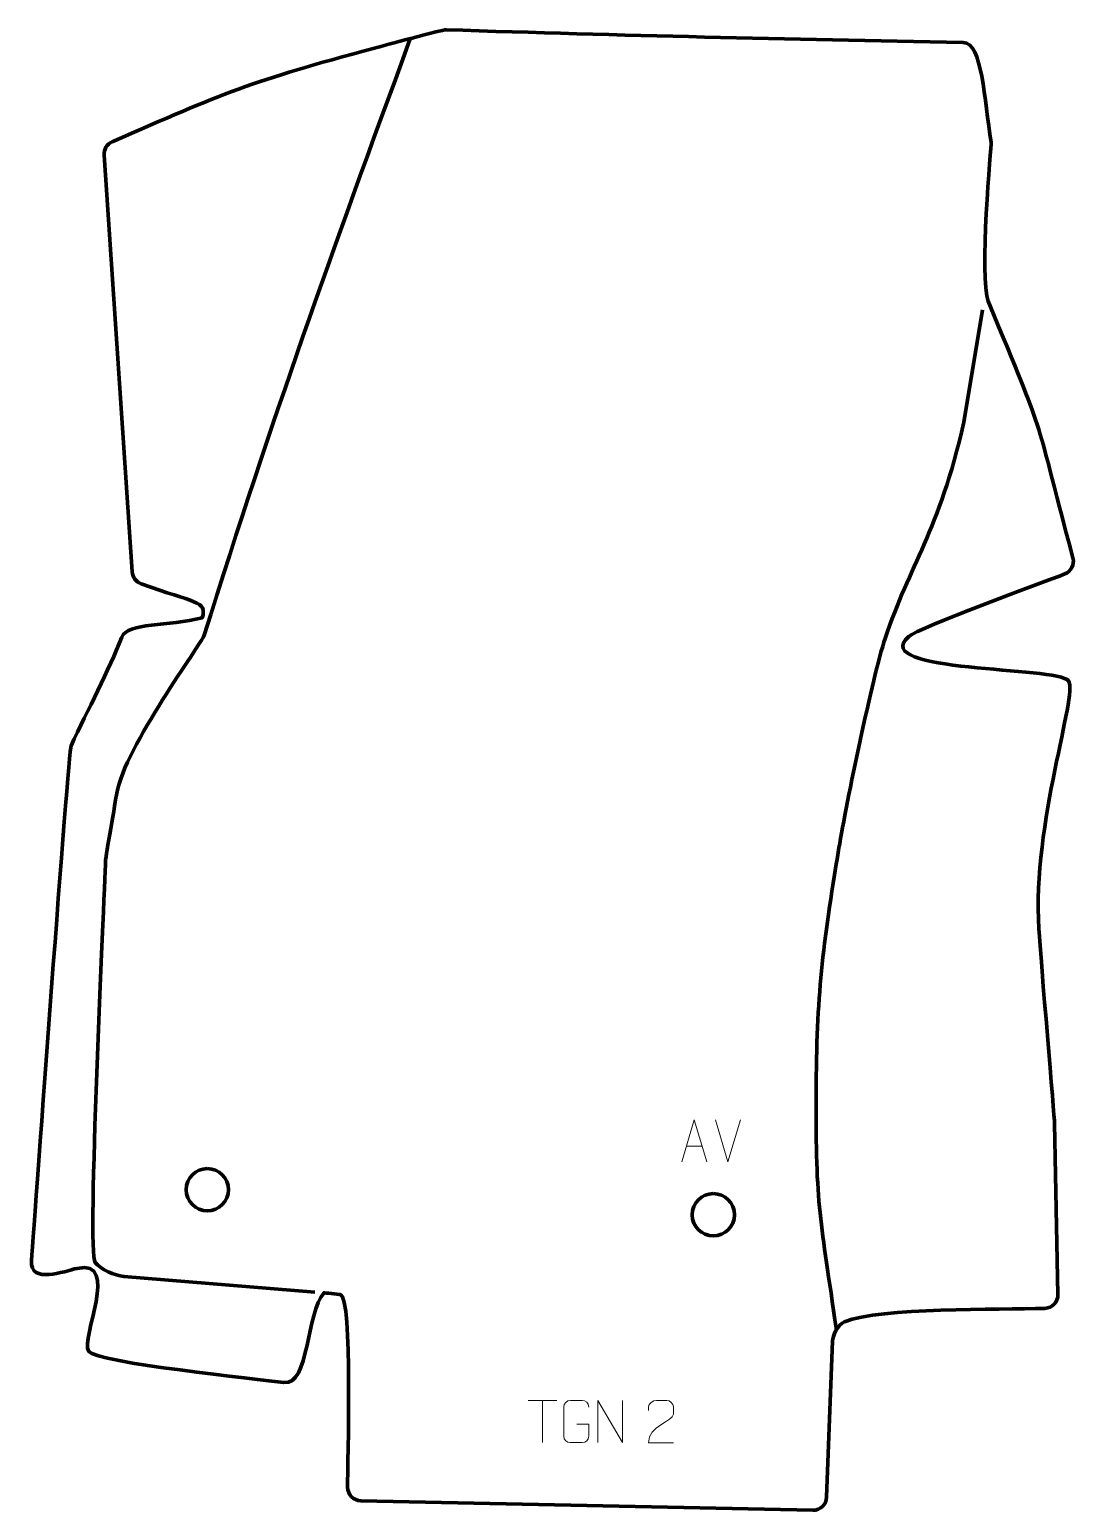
# Model space of a CAD drawing. Header units: millimetres. Extents: x -82 to 2194, y -43 to 833.
# Drawn here: x 1574 to 2194, y -43 to 833 of the extents above.
import ezdxf

# ---------------------------------------------------------------- set-up
doc = ezdxf.new("R2010")
doc.units = ezdxf.units.MM
doc.header["$MEASUREMENT"] = 0
doc.layers.add('layer 1', color=7, linetype='Continuous')
doc.layers.add('layer 2', color=7, linetype='Continuous')

msp = doc.modelspace()

# ---------------------------------------------------------------- linework, layer by layer
at = {"layer": 'layer 1', "color": 142, "lineweight": 200}
for centre in [(1679.0068, 147.0717), (1978.0918, 132.2551)]:
    msp.add_ellipse(centre, major_axis=(0, 12.5), ratio=1, dxfattribs=at)
at = {"layer": 'layer 1', "color": 22, "lineweight": 158}
msp.add_open_spline([(1622.7708, 766.5509), (1688.1328, 795.2464), (1704.9712, 802.5837), (1777.7676, 821.8979), (1777.7676, 821.8979), (1783.2658, 823.3567), (1817.6582, 832.9209), (1820.31, 832.8338), (1820.31, 832.8338), (1924.6984, 829.4032), (2021.0665, 827.2957), (2125.7647, 825.3743), (2125.7647, 825.3743), (2137.2958, 825.1627), (2138.0323, 791.9278), (2142.394, 766.122), (2142.394, 766.122), (2142.3969, 766.1051), (2135.1675, 685.4628), (2140.556, 672.4), (2140.556, 672.4), (2176.2071, 585.9741), (2165.5957, 614.85), (2190.6695, 520.6099), (2190.6695, 520.6099), (2191.7238, 516.6474), (2189.6488, 512.571), (2185.8246, 511.0917), (2185.8246, 511.0917), (2172.4362, 505.9128), (2099.6576, 479.4639), (2093.6284, 474.1582), (2093.6284, 474.1582), (2068.8994, 452.3967), (2181.6099, 456.6568), (2188.085, 447.8552), (2188.085, 447.8552), (2193.8889, 439.966), (2166.5348, 364.1083), (2170.5238, 301.2127), (2170.5238, 301.2127), (2171.6525, 283.4164), (2179.756, 189.4165), (2179.8192, 186.1372), (2179.8192, 186.1372), (2179.8192, 186.1372), (2181.7775, 85.086), (2181.7775, 85.086), (2181.7775, 85.086), (2181.862, 80.7282), (2178.4255, 77.0947), (2174.0697, 76.9363), (2174.0697, 76.9363), (2146.7143, 75.9415), (2076.9585, 77.5668), (2055.6372, 69.0383), (2055.6372, 69.0383), (2051.643, 67.4406), (2048.6115, 60.2924), (2048.5152, 57.7117), (2048.5152, 57.7117), (2048.5152, 57.7117), (2045.0635, -34.7167), (2045.0635, -34.7167), (2045.0635, -34.7167), (2044.9008, -39.074), (2041.2608, -42.5078), (2036.9014, -42.4164), (2036.9014, -42.4164), (2036.9014, -42.4164), (1769.7696, -36.8179), (1769.7696, -36.8179), (1769.7696, -36.8179), (1765.4396, -36.7271), (1761.9628, -33.1975), (1761.9374, -28.8666), (1761.9374, -28.8666), (1761.8569, -15.1424), (1764.9352, 84.0271), (1757.7497, 85.0538), (1757.7497, 85.0538), (1756.2681, 85.2655), (1748.0131, 86.1121), (1748.0131, 86.1121), (1748.0131, 86.1121), (1737.5578, 74.2633), (1739.1669, 31.0613), (1724.3123, 33.0904), (1724.3123, 33.0904), (1709.6035, 35.0996), (1613.6333, 44.6876), (1608.9363, 51.4721), (1608.9363, 51.4721), (1603.6183, 59.1537), (1628.0966, 106.3792), (1602.1355, 100.5898), (1602.1355, 100.5898), (1594.5755, 98.9039), (1573.9772, 90.9633), (1575.0467, 105.1265), (1575.0467, 105.1265), (1577.2114, 133.794), (1596.8696, 405.9484), (1598.5455, 409.5795), (1598.5455, 409.5795), (1608.2697, 430.648), (1620.8326, 454.2528), (1628.419, 473.7603), (1628.419, 473.7603), (1631.8195, 482.5042), (1656.0525, 479.9732), (1676.0457, 485.2098), (1676.0457, 485.2098), (1678.9882, 495.3459), (1671.8275, 493.7188), (1639.8793, 505.3367), (1639.8793, 505.3367), (1636.8355, 506.4436), (1634.8495, 509.0848), (1634.6314, 512.3163), (1634.6314, 512.3163), (1634.6314, 512.3163), (1618.0049, 758.6871), (1618.0049, 758.6871), (1618.0049, 758.6871), (1617.7736, 762.1141), (1619.6257, 765.1701), (1622.7708, 766.5509)], degree=3, knots=[0, 0, 0, 0, 0.03030303, 0.03030303, 0.03030303, 0.03030303, 0.06060606, 0.06060606, 0.06060606, 0.06060606, 0.09090909, 0.09090909, 0.09090909, 0.09090909, 0.12121212, 0.12121212, 0.12121212, 0.12121212, 0.15151515, 0.15151515, 0.15151515, 0.15151515, 0.18181818, 0.18181818, 0.18181818, 0.18181818, 0.21212121, 0.21212121, 0.21212121, 0.21212121, 0.24242424, 0.24242424, 0.24242424, 0.24242424, 0.27272727, 0.27272727, 0.27272727, 0.27272727, 0.3030303, 0.3030303, 0.3030303, 0.3030303, 0.33333333, 0.33333333, 0.33333333, 0.33333333, 0.36363636, 0.36363636, 0.36363636, 0.36363636, 0.39393939, 0.39393939, 0.39393939, 0.39393939, 0.42424242, 0.42424242, 0.42424242, 0.42424242, 0.45454545, 0.45454545, 0.45454545, 0.45454545, 0.48484848, 0.48484848, 0.48484848, 0.48484848, 0.51515152, 0.51515152, 0.51515152, 0.51515152, 0.54545455, 0.54545455, 0.54545455, 0.54545455, 0.57575758, 0.57575758, 0.57575758, 0.57575758, 0.60606061, 0.60606061, 0.60606061, 0.60606061, 0.63636364, 0.63636364, 0.63636364, 0.63636364, 0.66666667, 0.66666667, 0.66666667, 0.66666667, 0.6969697, 0.6969697, 0.6969697, 0.6969697, 0.72727273, 0.72727273, 0.72727273, 0.72727273, 0.75757576, 0.75757576, 0.75757576, 0.75757576, 0.78787879, 0.78787879, 0.78787879, 0.78787879, 0.81818182, 0.81818182, 0.81818182, 0.81818182, 0.84848485, 0.84848485, 0.84848485, 0.84848485, 0.87878788, 0.87878788, 0.87878788, 0.87878788, 0.90909091, 0.90909091, 0.90909091, 0.90909091, 0.93939394, 0.93939394, 0.93939394, 0.93939394, 1, 1, 1, 1], dxfattribs=at)
at = {"layer": 'layer 2', "color": 142, "lineweight": 158}
for points, knots in [([(1798.9739, 827.6434), (1751.0373, 696.5564), (1718.33, 606.4832), (1677.2188, 474.9344), (1677.2188, 474.9344), (1675.7664, 470.287), (1630.1082, 408.5278), (1625.5163, 381.5565), (1625.5163, 381.5565), (1624.7769, 377.2135), (1618.9212, 343.4434), (1618.876, 342.1134), (1618.876, 342.1134), (1618.0274, 317.1496), (1607.8991, 110.189), (1612.655, 104.1358), (1612.655, 104.1358), (1616.0186, 99.8546), (1624.3469, 96.1991), (1629.6707, 95.7637), (1629.6707, 95.7637), (1629.6707, 95.7637), (1742.5075, 86.5353), (1742.5075, 86.5353)], [0, 0, 0, 0, 0.14285714, 0.14285714, 0.14285714, 0.14285714, 0.28571429, 0.28571429, 0.28571429, 0.28571429, 0.42857143, 0.42857143, 0.42857143, 0.42857143, 0.57142857, 0.57142857, 0.57142857, 0.57142857, 0.71428571, 0.71428571, 0.71428571, 0.71428571, 1, 1, 1, 1]), ([(2050.8606, 64.1792), (2041.6049, 129.1617), (2038.4285, 137.2821), (2038.8403, 203.5871), (2038.8403, 203.5871), (2039.2103, 263.1636), (2042.5349, 289.7876), (2052.387, 349.2137), (2052.387, 349.2137), (2056.7615, 375.6001), (2072.2807, 450.8052), (2079.6918, 473.0386), (2079.6918, 473.0386), (2094.4893, 517.4313), (2111.0202, 534.6726), (2126.2585, 600.8854), (2126.2585, 600.8854), (2126.2585, 600.8854), (2137.2651, 667.3488), (2137.2651, 667.3488)], [0, 0, 0, 0, 0.16666667, 0.16666667, 0.16666667, 0.16666667, 0.33333333, 0.33333333, 0.33333333, 0.33333333, 0.5, 0.5, 0.5, 0.5, 0.66666667, 0.66666667, 0.66666667, 0.66666667, 1, 1, 1, 1])]:
    msp.add_open_spline(points, degree=3, knots=knots, dxfattribs=at)
at = {"layer": 'layer 2', "color": 250, "lineweight": 9}
for points, knots in [([(1959.3986, 163.5265), (1959.3986, 163.5265), (1966.7696, 188.48), (1966.7696, 188.48), (1966.7696, 188.48), (1966.7696, 188.48), (1974.3395, 163.5265), (1974.3395, 163.5265)], [0, 0, 0, 0, 0.33333333, 0.33333333, 0.33333333, 0.33333333, 1, 1, 1, 1]), ([(1897.3744, 8.5137), (1897.3744, 8.5137), (1904.5425, 8.5137), (1904.5425, 8.5137), (1904.5425, 8.5137), (1904.5425, 8.5137), (1904.5425, 1.3456), (1904.5425, 1.3456), (1904.5425, 1.3456), (1904.4028, -0.9778), (1902.7256, -2.4574), (1900.5778, -2.4682), (1900.5778, -2.4682), (1898.246, -2.4678), (1895.914, -2.4678), (1893.5825, -2.4682), (1893.5825, -2.4682), (1891.6576, -2.5736), (1889.6854, -0.6891), (1889.6966, 1.3282), (1889.6966, 1.3282), (1889.697, 7.0983), (1889.697, 12.868), (1889.6966, 18.6373), (1889.6966, 18.6373), (1889.7008, 20.7754), (1891.4476, 22.4946), (1893.5999, 22.4812), (1893.5999, 22.4812), (1895.9256, 22.4812), (1898.2517, 22.4812), (1900.5778, 22.4812), (1900.5778, 22.4812), (1902.5245, 22.5166), (1904.5159, 21.0251), (1904.5425, 18.5874)], [0, 0, 0, 0, 0.1, 0.1, 0.1, 0.1, 0.2, 0.2, 0.2, 0.2, 0.3, 0.3, 0.3, 0.3, 0.4, 0.4, 0.4, 0.4, 0.5, 0.5, 0.5, 0.5, 0.6, 0.6, 0.6, 0.6, 0.7, 0.7, 0.7, 0.7, 0.8, 0.8, 0.8, 0.8, 1, 1, 1, 1]), ([(1909.7921, -2.472), (1909.7921, -2.472), (1909.7921, 22.4815), (1909.7921, 22.4815), (1909.7921, 22.4815), (1909.7921, 22.4815), (1924.4469, -2.472), (1924.4469, -2.472), (1924.4469, -2.472), (1924.4469, -2.472), (1924.4469, 22.4815), (1924.4469, 22.4815)], [0, 0, 0, 0, 0.25, 0.25, 0.25, 0.25, 0.5, 0.5, 0.5, 0.5, 1, 1, 1, 1]), ([(1954.4909, -2.4824), (1949.5765, -2.4821), (1944.6621, -2.4821), (1939.748, -2.4824), (1939.748, -2.4824), (1939.748, 7.4499), (1954.399, 10.0911), (1954.4909, 14.4014), (1954.4909, 14.4014), (1954.4906, 15.8255), (1954.4906, 17.2492), (1954.4909, 18.6725), (1954.4909, 18.6725), (1954.474, 20.7496), (1952.3512, 22.4744), (1950.6802, 22.4917), (1950.6802, 22.4917), (1948.607, 22.4913), (1946.5341, 22.4913), (1944.4617, 22.4917), (1944.4617, 22.4917), (1942.6396, 22.5082), (1939.8149, 20.7161), (1939.748, 18.6225), (1939.748, 18.6225), (1939.748, 18.6225), (1939.748, 16.5677), (1939.748, 16.5677)], [0, 0, 0, 0, 0.125, 0.125, 0.125, 0.125, 0.25, 0.25, 0.25, 0.25, 0.375, 0.375, 0.375, 0.375, 0.5, 0.5, 0.5, 0.5, 0.625, 0.625, 0.625, 0.625, 0.75, 0.75, 0.75, 0.75, 1, 1, 1, 1])]:
    msp.add_open_spline(points, degree=3, knots=knots, dxfattribs=at)
for points in [[(1986.7581, 163.5192), (1986.7581, 163.5192), (1979.4363, 188.4728), (1979.4363, 188.4728)], [(1994.08, 188.4728), (1994.08, 188.4728), (1986.7582, 163.5192), (1986.7582, 163.5192)], [(1962.1212, 172.7759), (1962.1212, 172.7759), (1971.6169, 172.7759), (1971.6169, 172.7759)], [(1868.6259, 22.458), (1868.6259, 22.458), (1885.6131, 22.458), (1885.6131, 22.458)], [(1877.1197, -2.472), (1877.1197, -2.472), (1877.1197, 22.4815), (1877.1197, 22.4815)]]:
    msp.add_open_spline(points, degree=3, dxfattribs=at)

doc.saveas('drawing.dxf')
